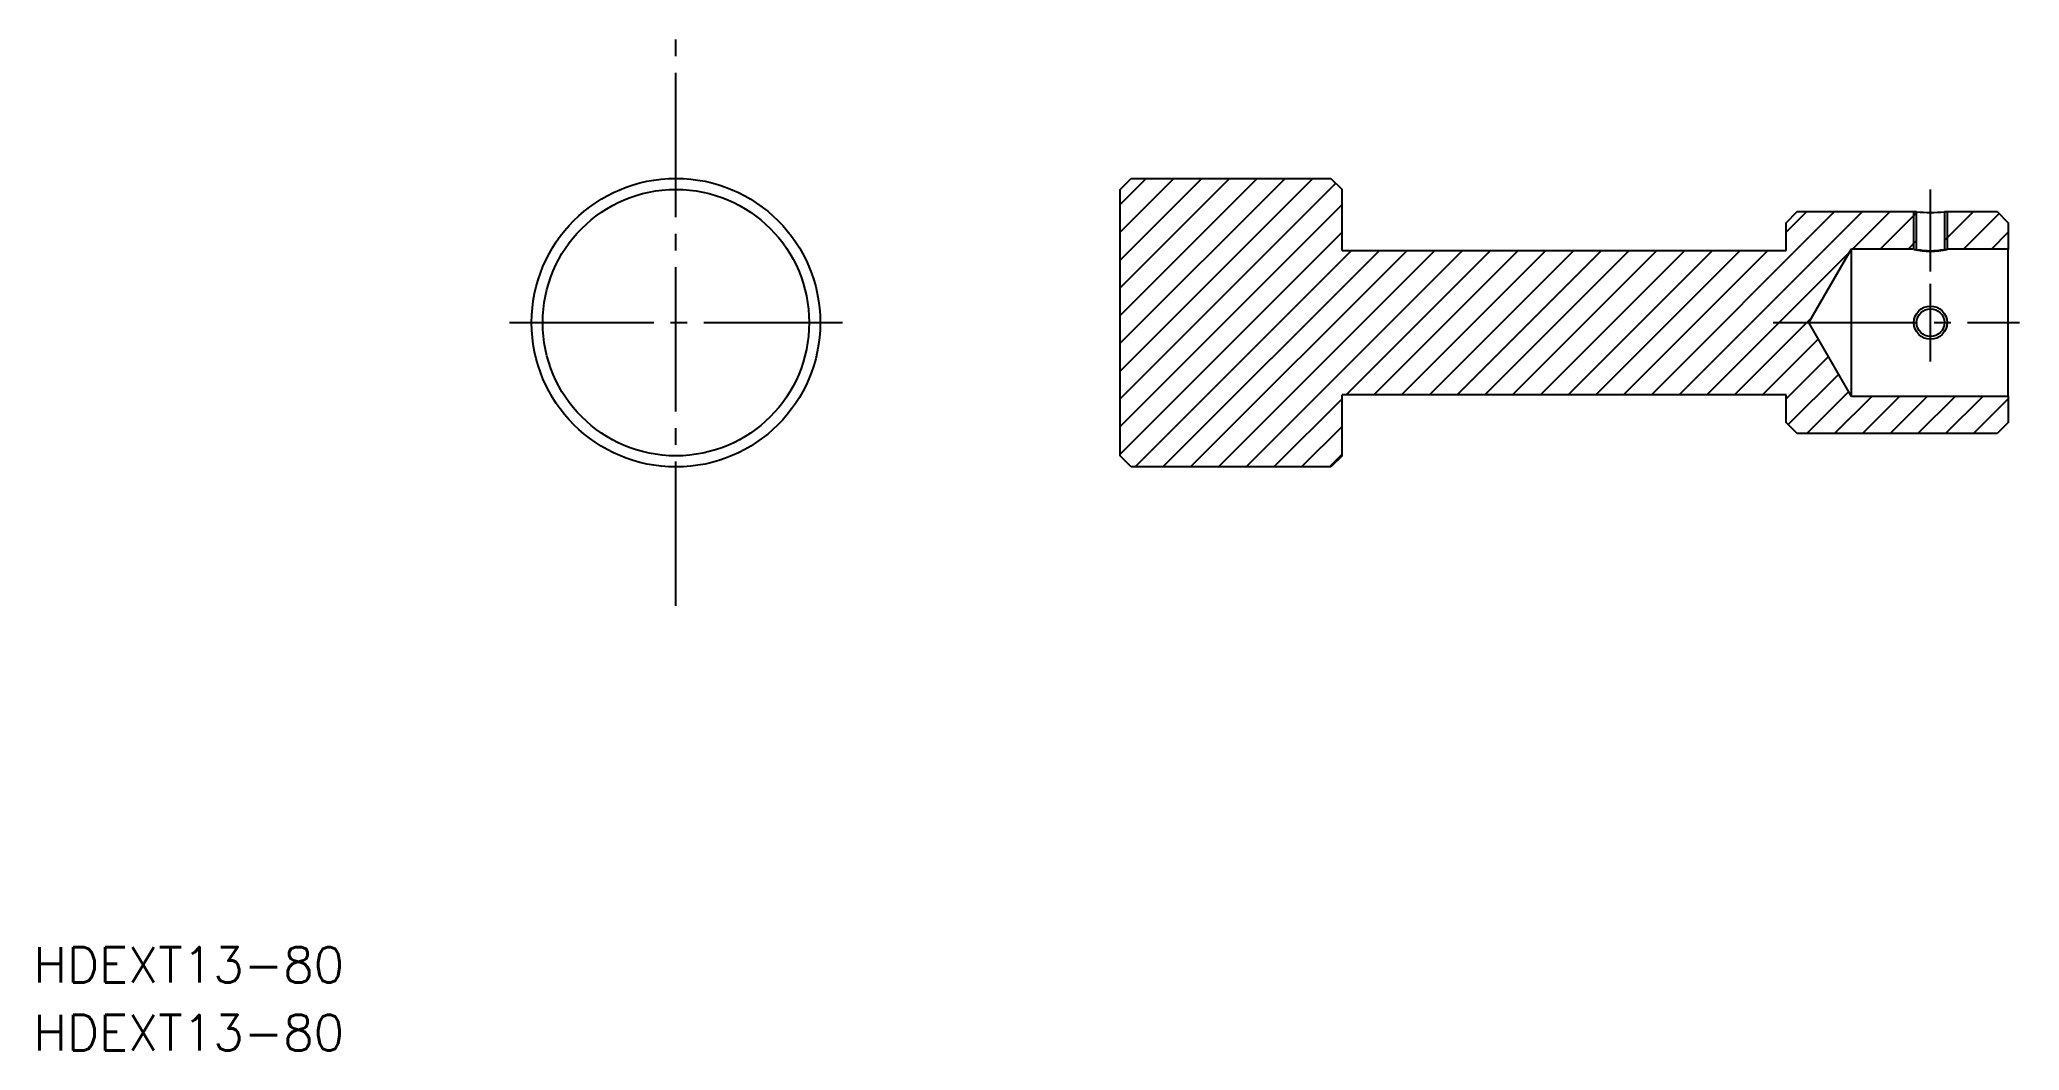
# Model space of a CAD drawing. Extents: x 4 to 182, y 156 to 247.
import ezdxf

# ---------------------------------------------------------------- set-up
doc = ezdxf.new("R2010")
doc.units = 0
doc.linetypes.add('CENTER', pattern=[17.5, 13, -1.5, 1.5, -1.5])
doc.layers.get('0').update_dxf_attribs({"linetype": 'CONTINUOUS'})
doc.layers.add('CENTER', color=1, linetype='CENTER')
doc.styles.get("Standard").update_dxf_attribs({"font": 'txt.shx', "bigfont": '@extfont2.shx'})

msp = doc.modelspace()

# ---------------------------------------------------------------- linework, layer by layer
at = {"color": 7, "linetype": 'CONTINUOUS'}
for p, q in [((101.16, 233.35), (102.16, 234.35)), ((102.16, 234.35), (120.16, 234.35)), ((120.16, 234.35), (121.16, 233.35)), ((101.16, 209.35), (101.16, 233.35)), ((121.16, 227.85), (121.16, 233.35)), ((161.16, 230.35), (162.16, 231.35)), ((161.16, 227.85), (161.16, 230.35)), ((162.16, 231.35), (172.66, 231.35)), ((172.66, 231.35), (172.91, 231.35)), ((172.91, 227.95), (172.91, 231.35)), ((175.41, 231.35), (175.66, 231.35)), ((175.41, 231.35), (175.41, 227.95)), ((175.66, 231.35), (180.16, 231.35)), ((180.16, 231.35), (181.16, 230.35)), ((181.16, 230.35), (181.16, 227.95)), ((121.16, 227.85), (161.16, 227.85)), ((163.21, 221.35), (167.05, 228)), ((167.05, 214.7), (167.05, 228)), ((167.05, 228), (172.59, 228)), ((172.66, 227.95), (172.91, 227.95)), ((175.41, 227.95), (175.66, 227.95)), ((175.66, 228), (181.16, 228)), ((181.16, 214.75), (181.16, 227.95)), ((167.05, 214.7), (163.21, 221.35)), ((161.16, 214.85), (121.16, 214.85)), ((121.16, 209.35), (121.16, 214.85)), ((161.16, 212.35), (161.16, 214.85)), ((181.16, 214.7), (167.05, 214.7)), ((181.16, 214.75), (181.16, 212.35)), ((162.16, 211.35), (161.16, 212.35)), ((181.16, 212.35), (180.16, 211.35)), ((180.16, 211.35), (162.16, 211.35)), ((102.16, 208.35), (101.16, 209.35)), ((121.16, 209.35), (120.16, 208.35)), ((120.16, 208.35), (102.16, 208.35))]:
    msp.add_line(p, q, dxfattribs=at)
at = {"color": 3, "linetype": 'CONTINUOUS'}
for p, q in [((101.16, 231.99), (103.52, 234.35)), ((101.16, 229.49), (106.02, 234.35)), ((101.16, 226.99), (108.52, 234.35)), ((101.16, 224.49), (111.02, 234.35)), ((101.16, 221.99), (113.52, 234.35)), ((101.16, 219.49), (116.02, 234.35)), ((101.16, 216.99), (118.52, 234.35)), ((101.16, 214.49), (120.59, 233.92)), ((101.16, 211.99), (121.16, 231.99)), ((149.02, 214.85), (165.52, 231.35)), ((151.52, 214.85), (168.02, 231.35)), ((161.16, 229.49), (163.02, 231.35)), ((167.17, 228), (170.52, 231.35)), ((169.67, 228), (172.91, 231.24)), ((172.66, 227.95), (172.66, 231.35)), ((175.41, 231.24), (175.52, 231.35)), ((175.41, 228.74), (178.02, 231.35)), ((175.66, 231.35), (175.66, 227.95)), ((177.17, 228), (180.34, 231.17)), ((101.16, 209.49), (121.16, 229.49)), ((172.17, 228), (172.91, 228.74)), ((179.67, 228), (181.16, 229.49)), ((102.52, 208.35), (122.02, 227.85)), ((105.02, 208.35), (124.52, 227.85)), ((107.52, 208.35), (127.02, 227.85)), ((110.02, 208.35), (129.52, 227.85)), ((112.52, 208.35), (132.02, 227.85)), ((121.52, 214.85), (134.52, 227.85)), ((124.02, 214.85), (137.02, 227.85)), ((126.52, 214.85), (139.52, 227.85)), ((129.02, 214.85), (142.02, 227.85)), ((131.52, 214.85), (144.52, 227.85)), ((134.02, 214.85), (147.02, 227.85)), ((136.52, 214.85), (149.52, 227.85)), ((139.02, 214.85), (152.02, 227.85)), ((141.52, 214.85), (154.52, 227.85)), ((144.02, 214.85), (157.02, 227.85)), ((146.52, 214.85), (159.52, 227.85)), ((154.02, 214.85), (166.89, 227.73)), ((156.52, 214.85), (163.48, 221.81)), ((159.02, 214.85), (164.06, 219.89)), ((161.16, 214.49), (164.97, 218.31)), ((161.34, 212.17), (165.89, 216.72)), ((115.02, 208.35), (121.16, 214.49)), ((163.02, 211.35), (166.8, 215.14)), ((165.52, 211.35), (168.87, 214.7)), ((168.02, 211.35), (171.37, 214.7)), ((170.52, 211.35), (173.87, 214.7)), ((173.02, 211.35), (176.37, 214.7)), ((175.52, 211.35), (178.87, 214.7)), ((178.02, 211.35), (181.16, 214.49)), ((117.52, 208.35), (121.16, 211.99)), ((120.02, 208.35), (121.16, 209.49))]:
    msp.add_line(p, q, dxfattribs=at)
at = {"color": 7, "linetype": 'CONTINUOUS'}
for centre, radius in [((61.16, 221.35), 13), ((61.16, 221.35), 12), ((174.16, 221.35), 1.25)]:
    msp.add_circle(centre, radius, dxfattribs=at)
at = {"color": 3, "linetype": 'CONTINUOUS'}
msp.add_circle((174.16, 221.35), 1.5, dxfattribs=at)
at = {"color": 7, "linetype": 'CONTINUOUS'}
for centre, radius, start, end in [((174.16, 241.27), 10, 262.8192, 277.1808), ((174.16, 234.43), 6.6, 259.0829, 280.9171)]:
    msp.add_arc(centre, radius, start, end, dxfattribs=at)
at = {"color": 3, "linetype": 'CONTINUOUS'}
msp.add_arc((174.16, 234.38), 6.6, 256.8642, 283.1358, dxfattribs=at)
at = {"layer": 'CENTER', "color": 1, "linetype": 'CENTER'}
for p, q in [((61.16, 195.85), (61.16, 246.85)), ((174.16, 225.95), (174.16, 233.35)), ((174.16, 217.85), (174.16, 224.85)), ((46.16, 221.35), (76.16, 221.35)), ((160, 221.35), (182.17, 221.35))]:
    msp.add_line(p, q, dxfattribs=at)
msp.add_polyline3d([(61.16, 195.85, 0), (61.16, 246.85, 0)], dxfattribs=at)

# ---------------------------------------------------------------- texts
at = {"color": 7}
for p in [(3.3, 161.9), (3.3, 155.79)]:
    msp.add_text('HDEXT13-80', height=3.2, dxfattribs=at).set_placement(p)

doc.saveas('drawing.dxf')
